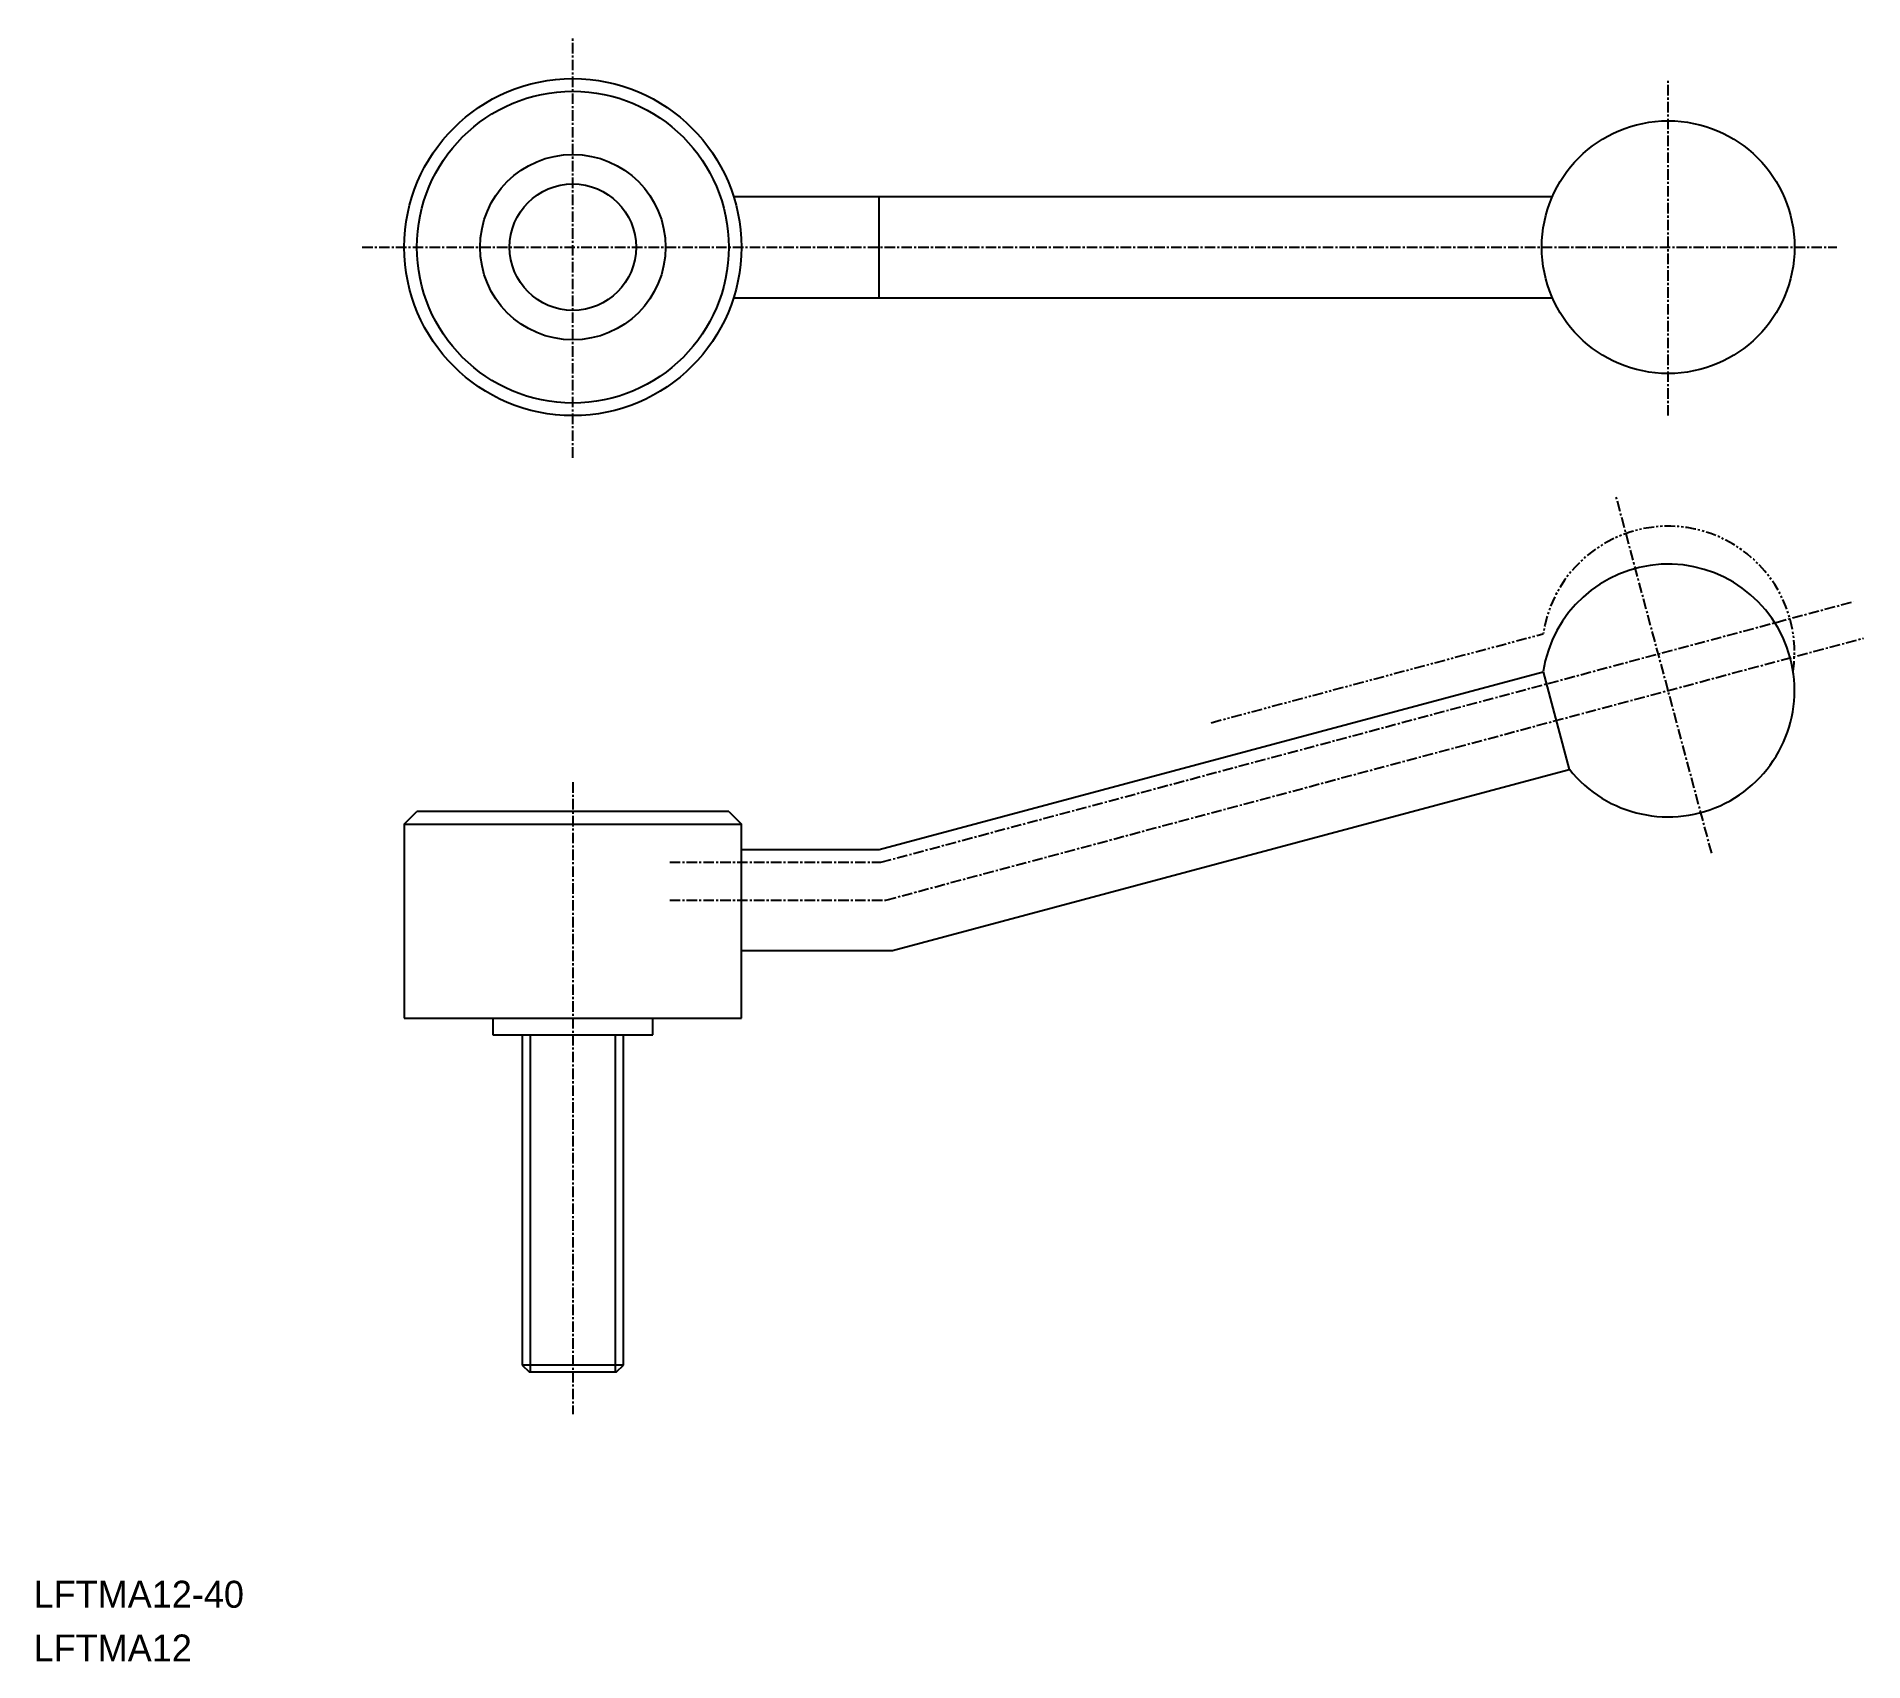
# Model space of a CAD drawing. Extents: x 0 to 217, y 0 to 193.
import ezdxf

# ---------------------------------------------------------------- set-up
doc = ezdxf.new("R2010")
doc.units = 0
doc.linetypes.add('CENTER', pattern=[2, 1.25, -0.25, 0.25, -0.25])
doc.linetypes.add('PHANTOM', pattern=[2.5, 1.25, -0.25, 0.25, -0.25, 0.25, -0.25])
doc.layers.get('0').update_dxf_attribs({"linetype": 'CONTINUOUS'})
doc.layers.add('CENTER', color=1, linetype='CENTER')

msp = doc.modelspace()

# ---------------------------------------------------------------- linework, layer by layer
at = {"color": 7, "linetype": 'CONTINUOUS'}
for p, q in [((83.14, 173.87), (180.25, 173.87)), ((100.36, 161.87), (100.36, 173.87)), ((83.14, 161.87), (180.25, 161.87)), ((100.36, 96.37), (179.16, 117.48)), ((179.16, 117.48), (182.27, 105.89)), ((101.94, 84.37), (182.27, 105.89)), ((44, 99.37), (45.5, 100.87)), ((82.5, 100.87), (45.5, 100.87)), ((82.5, 100.87), (84, 99.37)), ((44, 99.37), (44, 76.37)), ((44, 99.37), (84, 99.37)), ((84, 76.37), (84, 99.37)), ((84, 96.37), (100.36, 96.37)), ((84, 84.37), (101.94, 84.37)), ((44, 76.37), (84, 76.37)), ((54.5, 76.37), (54.5, 74.37)), ((73.5, 74.37), (73.5, 76.37)), ((54.5, 74.37), (73.5, 74.37)), ((58, 74.37), (58, 35.17)), ((70, 35.17), (70, 74.37)), ((70, 35.17), (58, 35.17)), ((58, 35.17), (58.8, 34.37)), ((69.2, 34.37), (70, 35.17)), ((58.8, 34.37), (69.2, 34.37))]:
    msp.add_line(p, q, dxfattribs=at)
at = {"color": 3, "linetype": 'PHANTOM'}
msp.add_line((139.76, 111.43), (179.16, 121.98), dxfattribs=at)
at = {"color": 3, "linetype": 'CONTINUOUS'}
for p, q in [((58.94, 74.37), (58.94, 34.37)), ((69.05, 34.37), (69.05, 74.37))]:
    msp.add_line(p, q, dxfattribs=at)
at = {"color": 7, "linetype": 'CONTINUOUS'}
for centre, radius in [((64, 167.87), 20), ((64, 167.87), 18.5), ((194, 167.87), 15), ((64, 167.87), 11), ((64, 167.87), 7.5)]:
    msp.add_circle(centre, radius, dxfattribs=at)
at = {"color": 3, "linetype": 'PHANTOM'}
msp.add_arc((194, 119.75), 15, 351.3731, 171.4218, dxfattribs=at)
at = {"color": 7, "linetype": 'CONTINUOUS'}
msp.add_arc((194, 115.25), 15, 218.5782, 171.4218, dxfattribs=at)
at = {"layer": 'CENTER', "color": 1, "linetype": 'CENTER'}
for p, q in [((64, 142.87), (64, 192.87)), ((194, 147.87), (194, 187.87)), ((39, 167.87), (214, 167.87)), ((199.17, 95.93), (187.78, 138.43)), ((100.56, 94.87), (216.01, 125.8)), ((101.15, 90.37), (217.18, 121.46)), ((64, 104.37), (64, 29.37)), ((75.5, 94.87), (100.56, 94.87)), ((75.5, 90.37), (101.15, 90.37))]:
    msp.add_line(p, q, dxfattribs=at)

# ---------------------------------------------------------------- texts
at = {"color": 7, "linetype": 'CONTINUOUS'}
for s, p in [('LFTMA12-40', (0, 6.38)), ('LFTMA12', (0, 0))]:
    msp.add_text(s, height=3.2, dxfattribs=at).set_placement(p)

doc.saveas('drawing.dxf')
